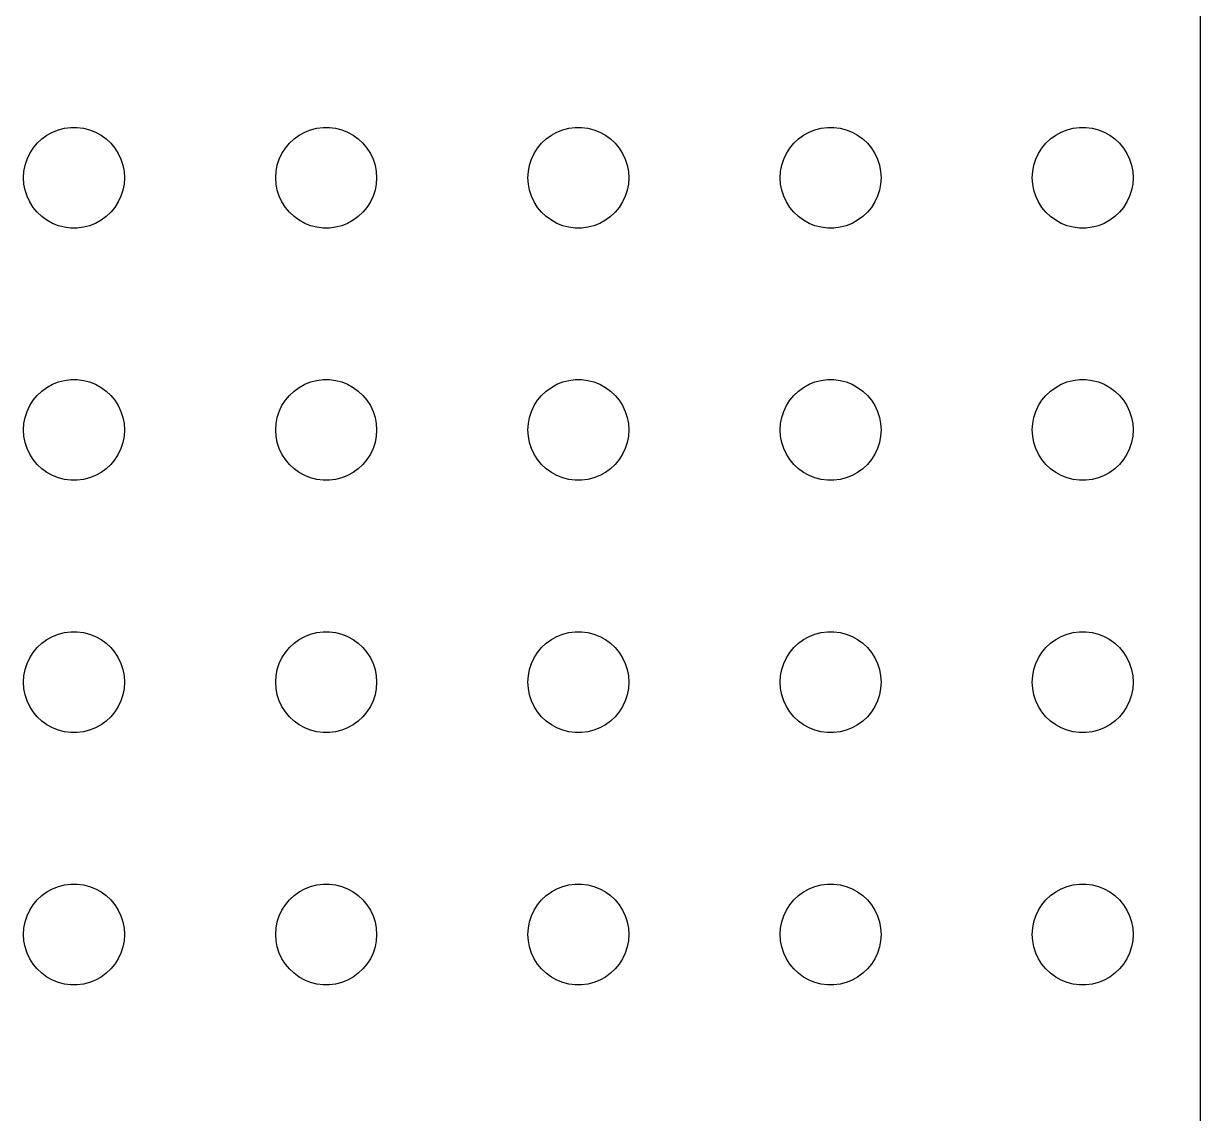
# Model space of a CAD drawing. Header units: metres. Extents: x -142 to 142, y -142 to 142.
# Drawn here: x 72 to 142, y -70.6 to -5.8 of the extents above; entities that cross this region are included whole.
import ezdxf

# ---------------------------------------------------------------- set-up
doc = ezdxf.new("R2010")
doc.units = ezdxf.units.M

msp = doc.modelspace()

# ---------------------------------------------------------------- linework, layer by layer
for p, q in [((142, -137), (142, 137)), ((73.0877, -12.6884), (73.3925, -12.467)), ((73.3925, -12.467), (73.7227, -12.2855)), ((73.7227, -12.2855), (74.073, -12.1468)), ((74.073, -12.1468), (74.4379, -12.0531)), ((74.4379, -12.0531), (74.8116, -12.0059)), ((74.8116, -12.0059), (75.1884, -12.0059)), ((75.1884, -12.0059), (75.5621, -12.0531)), ((75.5621, -12.0531), (75.927, -12.1468)), ((75.927, -12.1468), (76.2773, -12.2855)), ((76.2773, -12.2855), (76.6075, -12.467)), ((76.6075, -12.467), (76.9123, -12.6884)), ((88.0877, -12.6884), (88.3925, -12.467)), ((88.3925, -12.467), (88.7227, -12.2855)), ((88.7227, -12.2855), (89.073, -12.1468)), ((89.073, -12.1468), (89.4379, -12.0531)), ((89.4379, -12.0531), (89.8116, -12.0059)), ((89.8116, -12.0059), (90.1884, -12.0059)), ((90.1884, -12.0059), (90.5621, -12.0531)), ((90.5621, -12.0531), (90.927, -12.1468)), ((90.927, -12.1468), (91.2773, -12.2855)), ((91.2773, -12.2855), (91.6075, -12.467)), ((91.6075, -12.467), (91.9123, -12.6884)), ((103.088, -12.6884), (103.393, -12.467)), ((103.393, -12.467), (103.723, -12.2855)), ((103.723, -12.2855), (104.073, -12.1468)), ((104.073, -12.1468), (104.438, -12.0531)), ((104.438, -12.0531), (104.812, -12.0059)), ((104.812, -12.0059), (105.188, -12.0059)), ((105.188, -12.0059), (105.562, -12.0531)), ((105.562, -12.0531), (105.927, -12.1468)), ((105.927, -12.1468), (106.277, -12.2855)), ((106.277, -12.2855), (106.607, -12.467)), ((106.607, -12.467), (106.912, -12.6884)), ((118.088, -12.6884), (118.393, -12.467)), ((118.393, -12.467), (118.723, -12.2855)), ((118.723, -12.2855), (119.073, -12.1468)), ((119.073, -12.1468), (119.438, -12.0531)), ((119.438, -12.0531), (119.812, -12.0059)), ((119.812, -12.0059), (120.188, -12.0059)), ((120.188, -12.0059), (120.562, -12.0531)), ((120.562, -12.0531), (120.927, -12.1468)), ((120.927, -12.1468), (121.277, -12.2855)), ((121.277, -12.2855), (121.607, -12.467)), ((121.607, -12.467), (121.912, -12.6884)), ((133.088, -12.6884), (133.393, -12.467)), ((133.393, -12.467), (133.723, -12.2855)), ((133.723, -12.2855), (134.073, -12.1468)), ((134.073, -12.1468), (134.438, -12.0531)), ((134.438, -12.0531), (134.812, -12.0059)), ((134.812, -12.0059), (135.188, -12.0059)), ((135.188, -12.0059), (135.562, -12.0531)), ((135.562, -12.0531), (135.927, -12.1468)), ((135.927, -12.1468), (136.277, -12.2855)), ((136.277, -12.2855), (136.607, -12.467)), ((136.607, -12.467), (136.912, -12.6884)), ((72.3711, -13.5547), (72.573, -13.2366)), ((72.573, -13.2366), (72.8131, -12.9464)), ((72.8131, -12.9464), (73.0877, -12.6884)), ((76.9123, -12.6884), (77.1869, -12.9464)), ((77.1869, -12.9464), (77.427, -13.2366)), ((77.427, -13.2366), (77.6289, -13.5547)), ((87.3711, -13.5547), (87.573, -13.2366)), ((87.573, -13.2366), (87.8131, -12.9464)), ((87.8131, -12.9464), (88.0877, -12.6884)), ((91.9123, -12.6884), (92.1869, -12.9464)), ((92.1869, -12.9464), (92.427, -13.2366)), ((92.427, -13.2366), (92.6289, -13.5547)), ((102.371, -13.5547), (102.573, -13.2366)), ((102.573, -13.2366), (102.813, -12.9464)), ((102.813, -12.9464), (103.088, -12.6884)), ((106.912, -12.6884), (107.187, -12.9464)), ((107.187, -12.9464), (107.427, -13.2366)), ((107.427, -13.2366), (107.629, -13.5547)), ((117.371, -13.5547), (117.573, -13.2366)), ((117.573, -13.2366), (117.813, -12.9464)), ((117.813, -12.9464), (118.088, -12.6884)), ((121.912, -12.6884), (122.187, -12.9464)), ((122.187, -12.9464), (122.427, -13.2366)), ((122.427, -13.2366), (122.629, -13.5547)), ((132.371, -13.5547), (132.573, -13.2366)), ((132.573, -13.2366), (132.813, -12.9464)), ((132.813, -12.9464), (133.088, -12.6884)), ((136.912, -12.6884), (137.187, -12.9464)), ((137.187, -12.9464), (137.427, -13.2366)), ((137.427, -13.2366), (137.629, -13.5547)), ((72.0943, -14.2539), (72.2107, -13.8956)), ((72.2107, -13.8956), (72.3711, -13.5547)), ((77.6289, -13.5547), (77.7893, -13.8956)), ((77.7893, -13.8956), (77.9057, -14.2539)), ((87.0943, -14.2539), (87.2107, -13.8956)), ((87.2107, -13.8956), (87.3711, -13.5547)), ((92.6289, -13.5547), (92.7893, -13.8956)), ((92.7893, -13.8956), (92.9057, -14.2539)), ((102.094, -14.2539), (102.211, -13.8956)), ((102.211, -13.8956), (102.371, -13.5547)), ((107.629, -13.5547), (107.789, -13.8956)), ((107.789, -13.8956), (107.906, -14.2539)), ((117.094, -14.2539), (117.211, -13.8956)), ((117.211, -13.8956), (117.371, -13.5547)), ((122.629, -13.5547), (122.789, -13.8956)), ((122.789, -13.8956), (122.906, -14.2539)), ((132.094, -14.2539), (132.211, -13.8956)), ((132.211, -13.8956), (132.371, -13.5547)), ((137.629, -13.5547), (137.789, -13.8956)), ((137.789, -13.8956), (137.906, -14.2539)), ((72, -15), (72.0237, -14.624)), ((72.0237, -14.624), (72.0943, -14.2539)), ((77.9057, -14.2539), (77.9763, -14.624)), ((77.9763, -14.624), (78, -15)), ((87, -15), (87.0237, -14.624)), ((87.0237, -14.624), (87.0943, -14.2539)), ((92.9057, -14.2539), (92.9763, -14.624)), ((92.9763, -14.624), (93, -15)), ((102, -15), (102.024, -14.624)), ((102.024, -14.624), (102.094, -14.2539)), ((107.906, -14.2539), (107.976, -14.624)), ((107.976, -14.624), (108, -15)), ((117, -15), (117.024, -14.624)), ((117.024, -14.624), (117.094, -14.2539)), ((122.906, -14.2539), (122.976, -14.624)), ((122.976, -14.624), (123, -15)), ((132, -15), (132.024, -14.624)), ((132.024, -14.624), (132.094, -14.2539)), ((137.906, -14.2539), (137.976, -14.624)), ((137.976, -14.624), (138, -15)), ((72.0237, -15.376), (72, -15)), ((72.0943, -15.7461), (72.0237, -15.376)), ((77.9763, -15.376), (77.9057, -15.7461)), ((78, -15), (77.9763, -15.376)), ((87.0237, -15.376), (87, -15)), ((87.0943, -15.7461), (87.0237, -15.376)), ((92.9763, -15.376), (92.9057, -15.7461)), ((93, -15), (92.9763, -15.376)), ((102.024, -15.376), (102, -15)), ((102.094, -15.7461), (102.024, -15.376)), ((107.976, -15.376), (107.906, -15.7461)), ((108, -15), (107.976, -15.376)), ((117.024, -15.376), (117, -15)), ((117.094, -15.7461), (117.024, -15.376)), ((122.976, -15.376), (122.906, -15.7461)), ((123, -15), (122.976, -15.376)), ((132.024, -15.376), (132, -15)), ((132.094, -15.7461), (132.024, -15.376)), ((137.976, -15.376), (137.906, -15.7461)), ((138, -15), (137.976, -15.376)), ((72.2107, -16.1044), (72.0943, -15.7461)), ((77.9057, -15.7461), (77.7893, -16.1044)), ((87.2107, -16.1044), (87.0943, -15.7461)), ((92.9057, -15.7461), (92.7893, -16.1044)), ((102.211, -16.1044), (102.094, -15.7461)), ((107.906, -15.7461), (107.789, -16.1044)), ((117.211, -16.1044), (117.094, -15.7461)), ((122.906, -15.7461), (122.789, -16.1044)), ((132.211, -16.1044), (132.094, -15.7461)), ((137.906, -15.7461), (137.789, -16.1044)), ((72.3711, -16.4453), (72.2107, -16.1044)), ((72.573, -16.7634), (72.3711, -16.4453)), ((72.8131, -17.0536), (72.573, -16.7634)), ((77.427, -16.7634), (77.1869, -17.0536)), ((77.6289, -16.4453), (77.427, -16.7634)), ((77.7893, -16.1044), (77.6289, -16.4453)), ((87.3711, -16.4453), (87.2107, -16.1044)), ((87.573, -16.7634), (87.3711, -16.4453)), ((87.8131, -17.0536), (87.573, -16.7634)), ((92.427, -16.7634), (92.1869, -17.0536)), ((92.6289, -16.4453), (92.427, -16.7634)), ((92.7893, -16.1044), (92.6289, -16.4453)), ((102.371, -16.4453), (102.211, -16.1044)), ((102.573, -16.7634), (102.371, -16.4453)), ((102.813, -17.0536), (102.573, -16.7634)), ((107.427, -16.7634), (107.187, -17.0536)), ((107.629, -16.4453), (107.427, -16.7634)), ((107.789, -16.1044), (107.629, -16.4453)), ((117.371, -16.4453), (117.211, -16.1044)), ((117.573, -16.7634), (117.371, -16.4453)), ((117.813, -17.0536), (117.573, -16.7634)), ((122.427, -16.7634), (122.187, -17.0536)), ((122.629, -16.4453), (122.427, -16.7634)), ((122.789, -16.1044), (122.629, -16.4453)), ((132.371, -16.4453), (132.211, -16.1044)), ((132.573, -16.7634), (132.371, -16.4453)), ((132.813, -17.0536), (132.573, -16.7634)), ((137.427, -16.7634), (137.187, -17.0536)), ((137.629, -16.4453), (137.427, -16.7634)), ((137.789, -16.1044), (137.629, -16.4453)), ((73.0877, -17.3115), (72.8131, -17.0536)), ((73.3925, -17.533), (73.0877, -17.3115)), ((76.9123, -17.3115), (76.6075, -17.533)), ((77.1869, -17.0536), (76.9123, -17.3115)), ((88.0877, -17.3115), (87.8131, -17.0536)), ((88.3925, -17.533), (88.0877, -17.3115)), ((91.9123, -17.3115), (91.6075, -17.533)), ((92.1869, -17.0536), (91.9123, -17.3115)), ((103.088, -17.3115), (102.813, -17.0536)), ((103.393, -17.533), (103.088, -17.3115)), ((106.912, -17.3115), (106.607, -17.533)), ((107.187, -17.0536), (106.912, -17.3115)), ((118.088, -17.3115), (117.813, -17.0536)), ((118.393, -17.533), (118.088, -17.3115)), ((121.912, -17.3115), (121.607, -17.533)), ((122.187, -17.0536), (121.912, -17.3115)), ((133.088, -17.3115), (132.813, -17.0536)), ((133.393, -17.533), (133.088, -17.3115)), ((136.912, -17.3115), (136.607, -17.533)), ((137.187, -17.0536), (136.912, -17.3115)), ((73.7227, -17.7145), (73.3925, -17.533)), ((74.073, -17.8532), (73.7227, -17.7145)), ((74.4379, -17.9469), (74.073, -17.8532)), ((74.8116, -17.9941), (74.4379, -17.9469)), ((75.1884, -17.9941), (74.8116, -17.9941)), ((75.5621, -17.9469), (75.1884, -17.9941)), ((75.927, -17.8532), (75.5621, -17.9469)), ((76.2773, -17.7145), (75.927, -17.8532)), ((76.6075, -17.533), (76.2773, -17.7145)), ((88.7227, -17.7145), (88.3925, -17.533)), ((89.073, -17.8532), (88.7227, -17.7145)), ((89.4379, -17.9469), (89.073, -17.8532)), ((89.8116, -17.9941), (89.4379, -17.9469)), ((90.1884, -17.9941), (89.8116, -17.9941)), ((90.5621, -17.9469), (90.1884, -17.9941)), ((90.927, -17.8532), (90.5621, -17.9469)), ((91.2773, -17.7145), (90.927, -17.8532)), ((91.6075, -17.533), (91.2773, -17.7145)), ((103.723, -17.7145), (103.393, -17.533)), ((104.073, -17.8532), (103.723, -17.7145)), ((104.438, -17.9469), (104.073, -17.8532)), ((104.812, -17.9941), (104.438, -17.9469)), ((105.188, -17.9941), (104.812, -17.9941)), ((105.562, -17.9469), (105.188, -17.9941)), ((105.927, -17.8532), (105.562, -17.9469)), ((106.277, -17.7145), (105.927, -17.8532)), ((106.607, -17.533), (106.277, -17.7145)), ((118.723, -17.7145), (118.393, -17.533)), ((119.073, -17.8532), (118.723, -17.7145)), ((119.438, -17.9469), (119.073, -17.8532)), ((119.812, -17.9941), (119.438, -17.9469)), ((120.188, -17.9941), (119.812, -17.9941)), ((120.562, -17.9469), (120.188, -17.9941)), ((120.927, -17.8532), (120.562, -17.9469)), ((121.277, -17.7145), (120.927, -17.8532)), ((121.607, -17.533), (121.277, -17.7145)), ((133.723, -17.7145), (133.393, -17.533)), ((134.073, -17.8532), (133.723, -17.7145)), ((134.438, -17.9469), (134.073, -17.8532)), ((134.812, -17.9941), (134.438, -17.9469)), ((135.188, -17.9941), (134.812, -17.9941)), ((135.562, -17.9469), (135.188, -17.9941)), ((135.927, -17.8532), (135.562, -17.9469)), ((136.277, -17.7145), (135.927, -17.8532)), ((136.607, -17.533), (136.277, -17.7145)), ((73.3925, -27.467), (73.7227, -27.2855)), ((73.7227, -27.2855), (74.073, -27.1468)), ((74.073, -27.1468), (74.4379, -27.0531)), ((74.4379, -27.0531), (74.8116, -27.0059)), ((74.8116, -27.0059), (75.1884, -27.0059)), ((75.1884, -27.0059), (75.5621, -27.0531)), ((75.5621, -27.0531), (75.927, -27.1468)), ((75.927, -27.1468), (76.2773, -27.2855)), ((76.2773, -27.2855), (76.6075, -27.467)), ((88.3925, -27.467), (88.7227, -27.2855)), ((88.7227, -27.2855), (89.073, -27.1468)), ((89.073, -27.1468), (89.4379, -27.0531)), ((89.4379, -27.0531), (89.8116, -27.0059)), ((89.8116, -27.0059), (90.1884, -27.0059)), ((90.1884, -27.0059), (90.5621, -27.0531)), ((90.5621, -27.0531), (90.927, -27.1468)), ((90.927, -27.1468), (91.2773, -27.2855)), ((91.2773, -27.2855), (91.6075, -27.467)), ((103.393, -27.467), (103.723, -27.2855)), ((103.723, -27.2855), (104.073, -27.1468)), ((104.073, -27.1468), (104.438, -27.0531)), ((104.438, -27.0531), (104.812, -27.0059)), ((104.812, -27.0059), (105.188, -27.0059)), ((105.188, -27.0059), (105.562, -27.0531)), ((105.562, -27.0531), (105.927, -27.1468)), ((105.927, -27.1468), (106.277, -27.2855)), ((106.277, -27.2855), (106.607, -27.467)), ((118.393, -27.467), (118.723, -27.2855)), ((118.723, -27.2855), (119.073, -27.1468)), ((119.073, -27.1468), (119.438, -27.0531)), ((119.438, -27.0531), (119.812, -27.0059)), ((119.812, -27.0059), (120.188, -27.0059)), ((120.188, -27.0059), (120.562, -27.0531)), ((120.562, -27.0531), (120.927, -27.1468)), ((120.927, -27.1468), (121.277, -27.2855)), ((121.277, -27.2855), (121.607, -27.467)), ((133.393, -27.467), (133.723, -27.2855)), ((133.723, -27.2855), (134.073, -27.1468)), ((134.073, -27.1468), (134.438, -27.0531)), ((134.438, -27.0531), (134.812, -27.0059)), ((134.812, -27.0059), (135.188, -27.0059)), ((135.188, -27.0059), (135.562, -27.0531)), ((135.562, -27.0531), (135.927, -27.1468)), ((135.927, -27.1468), (136.277, -27.2855)), ((136.277, -27.2855), (136.607, -27.467)), ((72.573, -28.2366), (72.8131, -27.9464)), ((72.8131, -27.9464), (73.0877, -27.6884)), ((73.0877, -27.6884), (73.3925, -27.467)), ((76.6075, -27.467), (76.9123, -27.6884)), ((76.9123, -27.6884), (77.1869, -27.9464)), ((77.1869, -27.9464), (77.427, -28.2366)), ((87.573, -28.2366), (87.8131, -27.9464)), ((87.8131, -27.9464), (88.0877, -27.6884)), ((88.0877, -27.6884), (88.3925, -27.467)), ((91.6075, -27.467), (91.9123, -27.6884)), ((91.9123, -27.6884), (92.1869, -27.9464)), ((92.1869, -27.9464), (92.427, -28.2366)), ((102.573, -28.2366), (102.813, -27.9464)), ((102.813, -27.9464), (103.088, -27.6884)), ((103.088, -27.6884), (103.393, -27.467)), ((106.607, -27.467), (106.912, -27.6884)), ((106.912, -27.6884), (107.187, -27.9464)), ((107.187, -27.9464), (107.427, -28.2366)), ((117.573, -28.2366), (117.813, -27.9464)), ((117.813, -27.9464), (118.088, -27.6884)), ((118.088, -27.6884), (118.393, -27.467)), ((121.607, -27.467), (121.912, -27.6884)), ((121.912, -27.6884), (122.187, -27.9464)), ((122.187, -27.9464), (122.427, -28.2366)), ((132.573, -28.2366), (132.813, -27.9464)), ((132.813, -27.9464), (133.088, -27.6884)), ((133.088, -27.6884), (133.393, -27.467)), ((136.607, -27.467), (136.912, -27.6884)), ((136.912, -27.6884), (137.187, -27.9464)), ((137.187, -27.9464), (137.427, -28.2366)), ((72.2107, -28.8956), (72.3711, -28.5547)), ((72.3711, -28.5547), (72.573, -28.2366)), ((77.427, -28.2366), (77.6289, -28.5547)), ((77.6289, -28.5547), (77.7893, -28.8956)), ((87.2107, -28.8956), (87.3711, -28.5547)), ((87.3711, -28.5547), (87.573, -28.2366)), ((92.427, -28.2366), (92.6289, -28.5547)), ((92.6289, -28.5547), (92.7893, -28.8956)), ((102.211, -28.8956), (102.371, -28.5547)), ((102.371, -28.5547), (102.573, -28.2366)), ((107.427, -28.2366), (107.629, -28.5547)), ((107.629, -28.5547), (107.789, -28.8956)), ((117.211, -28.8956), (117.371, -28.5547)), ((117.371, -28.5547), (117.573, -28.2366)), ((122.427, -28.2366), (122.629, -28.5547)), ((122.629, -28.5547), (122.789, -28.8956)), ((132.211, -28.8956), (132.371, -28.5547)), ((132.371, -28.5547), (132.573, -28.2366)), ((137.427, -28.2366), (137.629, -28.5547)), ((137.629, -28.5547), (137.789, -28.8956)), ((72.0237, -29.624), (72.0943, -29.2539)), ((72.0943, -29.2539), (72.2107, -28.8956)), ((77.7893, -28.8956), (77.9057, -29.2539)), ((77.9057, -29.2539), (77.9763, -29.624)), ((87.0237, -29.624), (87.0943, -29.2539)), ((87.0943, -29.2539), (87.2107, -28.8956)), ((92.7893, -28.8956), (92.9057, -29.2539)), ((92.9057, -29.2539), (92.9763, -29.624)), ((102.024, -29.624), (102.094, -29.2539)), ((102.094, -29.2539), (102.211, -28.8956)), ((107.789, -28.8956), (107.906, -29.2539)), ((107.906, -29.2539), (107.976, -29.624)), ((117.024, -29.624), (117.094, -29.2539)), ((117.094, -29.2539), (117.211, -28.8956)), ((122.789, -28.8956), (122.906, -29.2539)), ((122.906, -29.2539), (122.976, -29.624)), ((132.024, -29.624), (132.094, -29.2539)), ((132.094, -29.2539), (132.211, -28.8956)), ((137.789, -28.8956), (137.906, -29.2539)), ((137.906, -29.2539), (137.976, -29.624)), ((72, -30), (72.0237, -29.624)), ((72.0237, -30.376), (72, -30)), ((77.9763, -29.624), (78, -30)), ((78, -30), (77.9763, -30.376)), ((87, -30), (87.0237, -29.624)), ((87.0237, -30.376), (87, -30)), ((92.9763, -29.624), (93, -30)), ((93, -30), (92.9763, -30.376)), ((102, -30), (102.024, -29.624)), ((102.024, -30.376), (102, -30)), ((107.976, -29.624), (108, -30)), ((108, -30), (107.976, -30.376)), ((117, -30), (117.024, -29.624)), ((117.024, -30.376), (117, -30)), ((122.976, -29.624), (123, -30)), ((123, -30), (122.976, -30.376)), ((132, -30), (132.024, -29.624)), ((132.024, -30.376), (132, -30)), ((137.976, -29.624), (138, -30)), ((138, -30), (137.976, -30.376)), ((72.0943, -30.7461), (72.0237, -30.376)), ((72.2107, -31.1044), (72.0943, -30.7461)), ((77.9057, -30.7461), (77.7893, -31.1044)), ((77.9763, -30.376), (77.9057, -30.7461)), ((87.0943, -30.7461), (87.0237, -30.376)), ((87.2107, -31.1044), (87.0943, -30.7461)), ((92.9057, -30.7461), (92.7893, -31.1044)), ((92.9763, -30.376), (92.9057, -30.7461)), ((102.094, -30.7461), (102.024, -30.376)), ((102.211, -31.1044), (102.094, -30.7461)), ((107.906, -30.7461), (107.789, -31.1044)), ((107.976, -30.376), (107.906, -30.7461)), ((117.094, -30.7461), (117.024, -30.376)), ((117.211, -31.1044), (117.094, -30.7461)), ((122.906, -30.7461), (122.789, -31.1044)), ((122.976, -30.376), (122.906, -30.7461)), ((132.094, -30.7461), (132.024, -30.376)), ((132.211, -31.1044), (132.094, -30.7461)), ((137.906, -30.7461), (137.789, -31.1044)), ((137.976, -30.376), (137.906, -30.7461)), ((72.3711, -31.4453), (72.2107, -31.1044)), ((72.573, -31.7634), (72.3711, -31.4453)), ((77.6289, -31.4453), (77.427, -31.7634)), ((77.7893, -31.1044), (77.6289, -31.4453)), ((87.3711, -31.4453), (87.2107, -31.1044)), ((87.573, -31.7634), (87.3711, -31.4453)), ((92.6289, -31.4453), (92.427, -31.7634)), ((92.7893, -31.1044), (92.6289, -31.4453)), ((102.371, -31.4453), (102.211, -31.1044)), ((102.573, -31.7634), (102.371, -31.4453)), ((107.629, -31.4453), (107.427, -31.7634)), ((107.789, -31.1044), (107.629, -31.4453)), ((117.371, -31.4453), (117.211, -31.1044)), ((117.573, -31.7634), (117.371, -31.4453)), ((122.629, -31.4453), (122.427, -31.7634)), ((122.789, -31.1044), (122.629, -31.4453)), ((132.371, -31.4453), (132.211, -31.1044)), ((132.573, -31.7634), (132.371, -31.4453)), ((137.629, -31.4453), (137.427, -31.7634)), ((137.789, -31.1044), (137.629, -31.4453)), ((72.8131, -32.0536), (72.573, -31.7634)), ((73.0877, -32.3115), (72.8131, -32.0536)), ((77.1869, -32.0536), (76.9123, -32.3115)), ((77.427, -31.7634), (77.1869, -32.0536)), ((87.8131, -32.0536), (87.573, -31.7634)), ((88.0877, -32.3115), (87.8131, -32.0536)), ((92.1869, -32.0536), (91.9123, -32.3115)), ((92.427, -31.7634), (92.1869, -32.0536)), ((102.813, -32.0536), (102.573, -31.7634)), ((103.088, -32.3115), (102.813, -32.0536)), ((107.187, -32.0536), (106.912, -32.3115)), ((107.427, -31.7634), (107.187, -32.0536)), ((117.813, -32.0536), (117.573, -31.7634)), ((118.088, -32.3115), (117.813, -32.0536)), ((122.187, -32.0536), (121.912, -32.3115)), ((122.427, -31.7634), (122.187, -32.0536)), ((132.813, -32.0536), (132.573, -31.7634)), ((133.088, -32.3115), (132.813, -32.0536)), ((137.187, -32.0536), (136.912, -32.3115)), ((137.427, -31.7634), (137.187, -32.0536)), ((73.3925, -32.533), (73.0877, -32.3115)), ((73.7227, -32.7145), (73.3925, -32.533)), ((74.073, -32.8532), (73.7227, -32.7145)), ((74.4379, -32.9469), (74.073, -32.8532)), ((75.927, -32.8532), (75.5621, -32.9469)), ((76.2773, -32.7145), (75.927, -32.8532)), ((76.6075, -32.533), (76.2773, -32.7145)), ((76.9123, -32.3115), (76.6075, -32.533)), ((88.3925, -32.533), (88.0877, -32.3115)), ((88.7227, -32.7145), (88.3925, -32.533)), ((89.073, -32.8532), (88.7227, -32.7145)), ((89.4379, -32.9469), (89.073, -32.8532)), ((90.927, -32.8532), (90.5621, -32.9469)), ((91.2773, -32.7145), (90.927, -32.8532)), ((91.6075, -32.533), (91.2773, -32.7145)), ((91.9123, -32.3115), (91.6075, -32.533)), ((103.393, -32.533), (103.088, -32.3115)), ((103.723, -32.7145), (103.393, -32.533)), ((104.073, -32.8532), (103.723, -32.7145)), ((104.438, -32.9469), (104.073, -32.8532)), ((105.927, -32.8532), (105.562, -32.9469)), ((106.277, -32.7145), (105.927, -32.8532)), ((106.607, -32.533), (106.277, -32.7145)), ((106.912, -32.3115), (106.607, -32.533)), ((118.393, -32.533), (118.088, -32.3115)), ((118.723, -32.7145), (118.393, -32.533)), ((119.073, -32.8532), (118.723, -32.7145)), ((119.438, -32.9469), (119.073, -32.8532)), ((120.927, -32.8532), (120.562, -32.9469)), ((121.277, -32.7145), (120.927, -32.8532)), ((121.607, -32.533), (121.277, -32.7145)), ((121.912, -32.3115), (121.607, -32.533)), ((133.393, -32.533), (133.088, -32.3115)), ((133.723, -32.7145), (133.393, -32.533)), ((134.073, -32.8532), (133.723, -32.7145)), ((134.438, -32.9469), (134.073, -32.8532)), ((135.927, -32.8532), (135.562, -32.9469)), ((136.277, -32.7145), (135.927, -32.8532)), ((136.607, -32.533), (136.277, -32.7145)), ((136.912, -32.3115), (136.607, -32.533)), ((74.8116, -32.9941), (74.4379, -32.9469)), ((75.1884, -32.9941), (74.8116, -32.9941)), ((75.5621, -32.9469), (75.1884, -32.9941)), ((89.8116, -32.9941), (89.4379, -32.9469)), ((90.1884, -32.9941), (89.8116, -32.9941)), ((90.5621, -32.9469), (90.1884, -32.9941)), ((104.812, -32.9941), (104.438, -32.9469)), ((105.188, -32.9941), (104.812, -32.9941)), ((105.562, -32.9469), (105.188, -32.9941)), ((119.812, -32.9941), (119.438, -32.9469)), ((120.188, -32.9941), (119.812, -32.9941)), ((120.562, -32.9469), (120.188, -32.9941)), ((134.812, -32.9941), (134.438, -32.9469)), ((135.188, -32.9941), (134.812, -32.9941)), ((135.562, -32.9469), (135.188, -32.9941)), ((72.8131, -42.9464), (73.0877, -42.6885)), ((73.0877, -42.6885), (73.3925, -42.467)), ((73.3925, -42.467), (73.7227, -42.2855)), ((73.7227, -42.2855), (74.073, -42.1468)), ((74.073, -42.1468), (74.4379, -42.0531)), ((74.4379, -42.0531), (74.8116, -42.0059)), ((74.8116, -42.0059), (75.1884, -42.0059)), ((75.1884, -42.0059), (75.5621, -42.0531)), ((75.5621, -42.0531), (75.927, -42.1468)), ((75.927, -42.1468), (76.2773, -42.2855)), ((76.2773, -42.2855), (76.6075, -42.467)), ((76.6075, -42.467), (76.9123, -42.6885)), ((76.9123, -42.6885), (77.1869, -42.9464)), ((87.8131, -42.9464), (88.0877, -42.6885)), ((88.0877, -42.6885), (88.3925, -42.467)), ((88.3925, -42.467), (88.7227, -42.2855)), ((88.7227, -42.2855), (89.073, -42.1468)), ((89.073, -42.1468), (89.4379, -42.0531)), ((89.4379, -42.0531), (89.8116, -42.0059)), ((89.8116, -42.0059), (90.1884, -42.0059)), ((90.1884, -42.0059), (90.5621, -42.0531)), ((90.5621, -42.0531), (90.927, -42.1468)), ((90.927, -42.1468), (91.2773, -42.2855)), ((91.2773, -42.2855), (91.6075, -42.467)), ((91.6075, -42.467), (91.9123, -42.6885)), ((91.9123, -42.6885), (92.1869, -42.9464)), ((102.813, -42.9464), (103.088, -42.6885)), ((103.088, -42.6885), (103.393, -42.467)), ((103.393, -42.467), (103.723, -42.2855)), ((103.723, -42.2855), (104.073, -42.1468)), ((104.073, -42.1468), (104.438, -42.0531)), ((104.438, -42.0531), (104.812, -42.0059)), ((104.812, -42.0059), (105.188, -42.0059)), ((105.188, -42.0059), (105.562, -42.0531)), ((105.562, -42.0531), (105.927, -42.1468)), ((105.927, -42.1468), (106.277, -42.2855)), ((106.277, -42.2855), (106.607, -42.467)), ((106.607, -42.467), (106.912, -42.6885)), ((106.912, -42.6885), (107.187, -42.9464)), ((117.813, -42.9464), (118.088, -42.6885)), ((118.088, -42.6885), (118.393, -42.467)), ((118.393, -42.467), (118.723, -42.2855)), ((118.723, -42.2855), (119.073, -42.1468)), ((119.073, -42.1468), (119.438, -42.0531)), ((119.438, -42.0531), (119.812, -42.0059)), ((119.812, -42.0059), (120.188, -42.0059)), ((120.188, -42.0059), (120.562, -42.0531)), ((120.562, -42.0531), (120.927, -42.1468)), ((120.927, -42.1468), (121.277, -42.2855)), ((121.277, -42.2855), (121.607, -42.467)), ((121.607, -42.467), (121.912, -42.6885)), ((121.912, -42.6885), (122.187, -42.9464)), ((132.813, -42.9464), (133.088, -42.6885)), ((133.088, -42.6885), (133.393, -42.467)), ((133.393, -42.467), (133.723, -42.2855)), ((133.723, -42.2855), (134.073, -42.1468)), ((134.073, -42.1468), (134.438, -42.0531)), ((134.438, -42.0531), (134.812, -42.0059)), ((134.812, -42.0059), (135.188, -42.0059)), ((135.188, -42.0059), (135.562, -42.0531)), ((135.562, -42.0531), (135.927, -42.1468)), ((135.927, -42.1468), (136.277, -42.2855)), ((136.277, -42.2855), (136.607, -42.467)), ((136.607, -42.467), (136.912, -42.6885)), ((136.912, -42.6885), (137.187, -42.9464)), ((72.3711, -43.5547), (72.573, -43.2366)), ((72.573, -43.2366), (72.8131, -42.9464)), ((77.1869, -42.9464), (77.427, -43.2366)), ((77.427, -43.2366), (77.6289, -43.5547)), ((87.3711, -43.5547), (87.573, -43.2366)), ((87.573, -43.2366), (87.8131, -42.9464)), ((92.1869, -42.9464), (92.427, -43.2366)), ((92.427, -43.2366), (92.6289, -43.5547)), ((102.371, -43.5547), (102.573, -43.2366)), ((102.573, -43.2366), (102.813, -42.9464)), ((107.187, -42.9464), (107.427, -43.2366)), ((107.427, -43.2366), (107.629, -43.5547)), ((117.371, -43.5547), (117.573, -43.2366)), ((117.573, -43.2366), (117.813, -42.9464)), ((122.187, -42.9464), (122.427, -43.2366)), ((122.427, -43.2366), (122.629, -43.5547)), ((132.371, -43.5547), (132.573, -43.2366)), ((132.573, -43.2366), (132.813, -42.9464)), ((137.187, -42.9464), (137.427, -43.2366)), ((137.427, -43.2366), (137.629, -43.5547)), ((72.0943, -44.2539), (72.2107, -43.8956)), ((72.2107, -43.8956), (72.3711, -43.5547)), ((77.6289, -43.5547), (77.7893, -43.8956)), ((77.7893, -43.8956), (77.9057, -44.2539)), ((87.0943, -44.2539), (87.2107, -43.8956)), ((87.2107, -43.8956), (87.3711, -43.5547)), ((92.6289, -43.5547), (92.7893, -43.8956)), ((92.7893, -43.8956), (92.9057, -44.2539)), ((102.094, -44.2539), (102.211, -43.8956)), ((102.211, -43.8956), (102.371, -43.5547)), ((107.629, -43.5547), (107.789, -43.8956)), ((107.789, -43.8956), (107.906, -44.2539)), ((117.094, -44.2539), (117.211, -43.8956)), ((117.211, -43.8956), (117.371, -43.5547)), ((122.629, -43.5547), (122.789, -43.8956)), ((122.789, -43.8956), (122.906, -44.2539)), ((132.094, -44.2539), (132.211, -43.8956)), ((132.211, -43.8956), (132.371, -43.5547)), ((137.629, -43.5547), (137.789, -43.8956)), ((137.789, -43.8956), (137.906, -44.2539)), ((72, -45), (72.0237, -44.624)), ((72.0237, -44.624), (72.0943, -44.2539)), ((77.9057, -44.2539), (77.9763, -44.624)), ((77.9763, -44.624), (78, -45)), ((87, -45), (87.0237, -44.624)), ((87.0237, -44.624), (87.0943, -44.2539)), ((92.9057, -44.2539), (92.9763, -44.624)), ((92.9763, -44.624), (93, -45)), ((102, -45), (102.024, -44.624)), ((102.024, -44.624), (102.094, -44.2539)), ((107.906, -44.2539), (107.976, -44.624)), ((107.976, -44.624), (108, -45)), ((117, -45), (117.024, -44.624)), ((117.024, -44.624), (117.094, -44.2539)), ((122.906, -44.2539), (122.976, -44.624)), ((122.976, -44.624), (123, -45)), ((132, -45), (132.024, -44.624)), ((132.024, -44.624), (132.094, -44.2539)), ((137.906, -44.2539), (137.976, -44.624)), ((137.976, -44.624), (138, -45)), ((72.0237, -45.376), (72, -45)), ((72.0943, -45.7461), (72.0237, -45.376)), ((77.9763, -45.376), (77.9057, -45.7461)), ((78, -45), (77.9763, -45.376)), ((87.0237, -45.376), (87, -45)), ((87.0943, -45.7461), (87.0237, -45.376)), ((92.9763, -45.376), (92.9057, -45.7461)), ((93, -45), (92.9763, -45.376)), ((102.024, -45.376), (102, -45)), ((102.094, -45.7461), (102.024, -45.376)), ((107.976, -45.376), (107.906, -45.7461)), ((108, -45), (107.976, -45.376)), ((117.024, -45.376), (117, -45)), ((117.094, -45.7461), (117.024, -45.376)), ((122.976, -45.376), (122.906, -45.7461)), ((123, -45), (122.976, -45.376)), ((132.024, -45.376), (132, -45)), ((132.094, -45.7461), (132.024, -45.376)), ((137.976, -45.376), (137.906, -45.7461)), ((138, -45), (137.976, -45.376)), ((72.2107, -46.1044), (72.0943, -45.7461)), ((72.3711, -46.4453), (72.2107, -46.1044)), ((77.7893, -46.1044), (77.6289, -46.4453)), ((77.9057, -45.7461), (77.7893, -46.1044)), ((87.2107, -46.1044), (87.0943, -45.7461)), ((87.3711, -46.4453), (87.2107, -46.1044)), ((92.7893, -46.1044), (92.6289, -46.4453)), ((92.9057, -45.7461), (92.7893, -46.1044)), ((102.211, -46.1044), (102.094, -45.7461)), ((102.371, -46.4453), (102.211, -46.1044)), ((107.789, -46.1044), (107.629, -46.4453)), ((107.906, -45.7461), (107.789, -46.1044)), ((117.211, -46.1044), (117.094, -45.7461)), ((117.371, -46.4453), (117.211, -46.1044)), ((122.789, -46.1044), (122.629, -46.4453)), ((122.906, -45.7461), (122.789, -46.1044)), ((132.211, -46.1044), (132.094, -45.7461)), ((132.371, -46.4453), (132.211, -46.1044)), ((137.789, -46.1044), (137.629, -46.4453)), ((137.906, -45.7461), (137.789, -46.1044)), ((72.573, -46.7634), (72.3711, -46.4453)), ((72.8131, -47.0536), (72.573, -46.7634)), ((77.427, -46.7634), (77.1869, -47.0536)), ((77.6289, -46.4453), (77.427, -46.7634)), ((87.573, -46.7634), (87.3711, -46.4453)), ((87.8131, -47.0536), (87.573, -46.7634)), ((92.427, -46.7634), (92.1869, -47.0536)), ((92.6289, -46.4453), (92.427, -46.7634)), ((102.573, -46.7634), (102.371, -46.4453)), ((102.813, -47.0536), (102.573, -46.7634)), ((107.427, -46.7634), (107.187, -47.0536)), ((107.629, -46.4453), (107.427, -46.7634)), ((117.573, -46.7634), (117.371, -46.4453)), ((117.813, -47.0536), (117.573, -46.7634)), ((122.427, -46.7634), (122.187, -47.0536)), ((122.629, -46.4453), (122.427, -46.7634)), ((132.573, -46.7634), (132.371, -46.4453)), ((132.813, -47.0536), (132.573, -46.7634)), ((137.427, -46.7634), (137.187, -47.0536)), ((137.629, -46.4453), (137.427, -46.7634)), ((73.0877, -47.3115), (72.8131, -47.0536)), ((73.3925, -47.533), (73.0877, -47.3115)), ((73.7227, -47.7145), (73.3925, -47.533)), ((76.6075, -47.533), (76.2773, -47.7145)), ((76.9123, -47.3115), (76.6075, -47.533)), ((77.1869, -47.0536), (76.9123, -47.3115)), ((88.0877, -47.3115), (87.8131, -47.0536)), ((88.3925, -47.533), (88.0877, -47.3115)), ((88.7227, -47.7145), (88.3925, -47.533)), ((91.6075, -47.533), (91.2773, -47.7145)), ((91.9123, -47.3115), (91.6075, -47.533)), ((92.1869, -47.0536), (91.9123, -47.3115)), ((103.088, -47.3115), (102.813, -47.0536)), ((103.393, -47.533), (103.088, -47.3115)), ((103.723, -47.7145), (103.393, -47.533)), ((106.607, -47.533), (106.277, -47.7145)), ((106.912, -47.3115), (106.607, -47.533)), ((107.187, -47.0536), (106.912, -47.3115)), ((118.088, -47.3115), (117.813, -47.0536)), ((118.393, -47.533), (118.088, -47.3115)), ((118.723, -47.7145), (118.393, -47.533)), ((121.607, -47.533), (121.277, -47.7145)), ((121.912, -47.3115), (121.607, -47.533)), ((122.187, -47.0536), (121.912, -47.3115)), ((133.088, -47.3115), (132.813, -47.0536)), ((133.393, -47.533), (133.088, -47.3115)), ((133.723, -47.7145), (133.393, -47.533)), ((136.607, -47.533), (136.277, -47.7145)), ((136.912, -47.3115), (136.607, -47.533)), ((137.187, -47.0536), (136.912, -47.3115)), ((74.073, -47.8532), (73.7227, -47.7145)), ((74.4379, -47.9469), (74.073, -47.8532)), ((74.8116, -47.9941), (74.4379, -47.9469)), ((75.1884, -47.9941), (74.8116, -47.9941)), ((75.5621, -47.9469), (75.1884, -47.9941)), ((75.927, -47.8532), (75.5621, -47.9469)), ((76.2773, -47.7145), (75.927, -47.8532)), ((89.073, -47.8532), (88.7227, -47.7145)), ((89.4379, -47.9469), (89.073, -47.8532)), ((89.8116, -47.9941), (89.4379, -47.9469)), ((90.1884, -47.9941), (89.8116, -47.9941)), ((90.5621, -47.9469), (90.1884, -47.9941)), ((90.927, -47.8532), (90.5621, -47.9469)), ((91.2773, -47.7145), (90.927, -47.8532)), ((104.073, -47.8532), (103.723, -47.7145)), ((104.438, -47.9469), (104.073, -47.8532)), ((104.812, -47.9941), (104.438, -47.9469)), ((105.188, -47.9941), (104.812, -47.9941)), ((105.562, -47.9469), (105.188, -47.9941)), ((105.927, -47.8532), (105.562, -47.9469)), ((106.277, -47.7145), (105.927, -47.8532)), ((119.073, -47.8532), (118.723, -47.7145)), ((119.438, -47.9469), (119.073, -47.8532)), ((119.812, -47.9941), (119.438, -47.9469)), ((120.188, -47.9941), (119.812, -47.9941)), ((120.562, -47.9469), (120.188, -47.9941)), ((120.927, -47.8532), (120.562, -47.9469)), ((121.277, -47.7145), (120.927, -47.8532)), ((134.073, -47.8532), (133.723, -47.7145)), ((134.438, -47.9469), (134.073, -47.8532)), ((134.812, -47.9941), (134.438, -47.9469)), ((135.188, -47.9941), (134.812, -47.9941)), ((135.562, -47.9469), (135.188, -47.9941)), ((135.927, -47.8532), (135.562, -47.9469)), ((136.277, -47.7145), (135.927, -47.8532)), ((73.3925, -57.467), (73.7227, -57.2855)), ((73.7227, -57.2855), (74.073, -57.1468)), ((74.073, -57.1468), (74.4379, -57.0531)), ((74.4379, -57.0531), (74.8116, -57.0059)), ((74.8116, -57.0059), (75.1884, -57.0059)), ((75.1884, -57.0059), (75.5621, -57.0531)), ((75.5621, -57.0531), (75.927, -57.1468)), ((75.927, -57.1468), (76.2773, -57.2855)), ((76.2773, -57.2855), (76.6075, -57.467)), ((88.3925, -57.467), (88.7227, -57.2855)), ((88.7227, -57.2855), (89.073, -57.1468)), ((89.073, -57.1468), (89.4379, -57.0531)), ((89.4379, -57.0531), (89.8116, -57.0059)), ((89.8116, -57.0059), (90.1884, -57.0059)), ((90.1884, -57.0059), (90.5621, -57.0531)), ((90.5621, -57.0531), (90.927, -57.1468)), ((90.927, -57.1468), (91.2773, -57.2855)), ((91.2773, -57.2855), (91.6075, -57.467)), ((103.393, -57.467), (103.723, -57.2855)), ((103.723, -57.2855), (104.073, -57.1468)), ((104.073, -57.1468), (104.438, -57.0531)), ((104.438, -57.0531), (104.812, -57.0059)), ((104.812, -57.0059), (105.188, -57.0059)), ((105.188, -57.0059), (105.562, -57.0531)), ((105.562, -57.0531), (105.927, -57.1468)), ((105.927, -57.1468), (106.277, -57.2855)), ((106.277, -57.2855), (106.607, -57.467)), ((118.393, -57.467), (118.723, -57.2855)), ((118.723, -57.2855), (119.073, -57.1468)), ((119.073, -57.1468), (119.438, -57.0531)), ((119.438, -57.0531), (119.812, -57.0059)), ((119.812, -57.0059), (120.188, -57.0059)), ((120.188, -57.0059), (120.562, -57.0531)), ((120.562, -57.0531), (120.927, -57.1468)), ((120.927, -57.1468), (121.277, -57.2855)), ((121.277, -57.2855), (121.607, -57.467)), ((133.393, -57.467), (133.723, -57.2855)), ((133.723, -57.2855), (134.073, -57.1468)), ((134.073, -57.1468), (134.438, -57.0531)), ((134.438, -57.0531), (134.812, -57.0059)), ((134.812, -57.0059), (135.188, -57.0059)), ((135.188, -57.0059), (135.562, -57.0531)), ((135.562, -57.0531), (135.927, -57.1468)), ((135.927, -57.1468), (136.277, -57.2855)), ((136.277, -57.2855), (136.607, -57.467)), ((72.573, -58.2366), (72.8131, -57.9464)), ((72.8131, -57.9464), (73.0877, -57.6885)), ((73.0877, -57.6885), (73.3925, -57.467)), ((76.6075, -57.467), (76.9123, -57.6885)), ((76.9123, -57.6885), (77.1869, -57.9464)), ((77.1869, -57.9464), (77.427, -58.2366)), ((87.573, -58.2366), (87.8131, -57.9464)), ((87.8131, -57.9464), (88.0877, -57.6885)), ((88.0877, -57.6885), (88.3925, -57.467)), ((91.6075, -57.467), (91.9123, -57.6885)), ((91.9123, -57.6885), (92.1869, -57.9464)), ((92.1869, -57.9464), (92.427, -58.2366)), ((102.573, -58.2366), (102.813, -57.9464)), ((102.813, -57.9464), (103.088, -57.6885)), ((103.088, -57.6885), (103.393, -57.467)), ((106.607, -57.467), (106.912, -57.6885)), ((106.912, -57.6885), (107.187, -57.9464)), ((107.187, -57.9464), (107.427, -58.2366)), ((117.573, -58.2366), (117.813, -57.9464)), ((117.813, -57.9464), (118.088, -57.6885)), ((118.088, -57.6885), (118.393, -57.467)), ((121.607, -57.467), (121.912, -57.6885)), ((121.912, -57.6885), (122.187, -57.9464)), ((122.187, -57.9464), (122.427, -58.2366)), ((132.573, -58.2366), (132.813, -57.9464)), ((132.813, -57.9464), (133.088, -57.6885)), ((133.088, -57.6885), (133.393, -57.467)), ((136.607, -57.467), (136.912, -57.6885)), ((136.912, -57.6885), (137.187, -57.9464)), ((137.187, -57.9464), (137.427, -58.2366)), ((72.2107, -58.8956), (72.3711, -58.5547)), ((72.3711, -58.5547), (72.573, -58.2366)), ((77.427, -58.2366), (77.6289, -58.5547)), ((77.6289, -58.5547), (77.7893, -58.8956)), ((87.2107, -58.8956), (87.3711, -58.5547)), ((87.3711, -58.5547), (87.573, -58.2366)), ((92.427, -58.2366), (92.6289, -58.5547)), ((92.6289, -58.5547), (92.7893, -58.8956)), ((102.211, -58.8956), (102.371, -58.5547)), ((102.371, -58.5547), (102.573, -58.2366)), ((107.427, -58.2366), (107.629, -58.5547)), ((107.629, -58.5547), (107.789, -58.8956)), ((117.211, -58.8956), (117.371, -58.5547)), ((117.371, -58.5547), (117.573, -58.2366)), ((122.427, -58.2366), (122.629, -58.5547)), ((122.629, -58.5547), (122.789, -58.8956)), ((132.211, -58.8956), (132.371, -58.5547)), ((132.371, -58.5547), (132.573, -58.2366)), ((137.427, -58.2366), (137.629, -58.5547)), ((137.629, -58.5547), (137.789, -58.8956)), ((72.0237, -59.624), (72.0943, -59.2539)), ((72.0943, -59.2539), (72.2107, -58.8956)), ((77.7893, -58.8956), (77.9057, -59.2539)), ((77.9057, -59.2539), (77.9763, -59.624)), ((87.0237, -59.624), (87.0943, -59.2539)), ((87.0943, -59.2539), (87.2107, -58.8956)), ((92.7893, -58.8956), (92.9057, -59.2539)), ((92.9057, -59.2539), (92.9763, -59.624)), ((102.024, -59.624), (102.094, -59.2539)), ((102.094, -59.2539), (102.211, -58.8956)), ((107.789, -58.8956), (107.906, -59.2539)), ((107.906, -59.2539), (107.976, -59.624)), ((117.024, -59.624), (117.094, -59.2539)), ((117.094, -59.2539), (117.211, -58.8956)), ((122.789, -58.8956), (122.906, -59.2539)), ((122.906, -59.2539), (122.976, -59.624)), ((132.024, -59.624), (132.094, -59.2539)), ((132.094, -59.2539), (132.211, -58.8956)), ((137.789, -58.8956), (137.906, -59.2539)), ((137.906, -59.2539), (137.976, -59.624)), ((72, -60), (72.0237, -59.624)), ((72.0237, -60.376), (72, -60)), ((77.9763, -59.624), (78, -60)), ((78, -60), (77.9763, -60.376)), ((87, -60), (87.0237, -59.624)), ((87.0237, -60.376), (87, -60)), ((92.9763, -59.624), (93, -60)), ((93, -60), (92.9763, -60.376)), ((102, -60), (102.024, -59.624)), ((102.024, -60.376), (102, -60)), ((107.976, -59.624), (108, -60)), ((108, -60), (107.976, -60.376)), ((117, -60), (117.024, -59.624)), ((117.024, -60.376), (117, -60)), ((122.976, -59.624), (123, -60)), ((123, -60), (122.976, -60.376)), ((132, -60), (132.024, -59.624)), ((132.024, -60.376), (132, -60)), ((137.976, -59.624), (138, -60)), ((138, -60), (137.976, -60.376)), ((72.0943, -60.7461), (72.0237, -60.376)), ((72.2107, -61.1044), (72.0943, -60.7461)), ((77.9057, -60.7461), (77.7893, -61.1044)), ((77.9763, -60.376), (77.9057, -60.7461)), ((87.0943, -60.7461), (87.0237, -60.376)), ((87.2107, -61.1044), (87.0943, -60.7461)), ((92.9057, -60.7461), (92.7893, -61.1044)), ((92.9763, -60.376), (92.9057, -60.7461)), ((102.094, -60.7461), (102.024, -60.376)), ((102.211, -61.1044), (102.094, -60.7461)), ((107.906, -60.7461), (107.789, -61.1044)), ((107.976, -60.376), (107.906, -60.7461)), ((117.094, -60.7461), (117.024, -60.376)), ((117.211, -61.1044), (117.094, -60.7461)), ((122.906, -60.7461), (122.789, -61.1044)), ((122.976, -60.376), (122.906, -60.7461)), ((132.094, -60.7461), (132.024, -60.376)), ((132.211, -61.1044), (132.094, -60.7461)), ((137.906, -60.7461), (137.789, -61.1044)), ((137.976, -60.376), (137.906, -60.7461)), ((72.3711, -61.4453), (72.2107, -61.1044)), ((72.573, -61.7634), (72.3711, -61.4453)), ((77.6289, -61.4453), (77.427, -61.7634)), ((77.7893, -61.1044), (77.6289, -61.4453)), ((87.3711, -61.4453), (87.2107, -61.1044)), ((87.573, -61.7634), (87.3711, -61.4453)), ((92.6289, -61.4453), (92.427, -61.7634)), ((92.7893, -61.1044), (92.6289, -61.4453)), ((102.371, -61.4453), (102.211, -61.1044)), ((102.573, -61.7634), (102.371, -61.4453)), ((107.629, -61.4453), (107.427, -61.7634)), ((107.789, -61.1044), (107.629, -61.4453)), ((117.371, -61.4453), (117.211, -61.1044)), ((117.573, -61.7634), (117.371, -61.4453)), ((122.629, -61.4453), (122.427, -61.7634)), ((122.789, -61.1044), (122.629, -61.4453)), ((132.371, -61.4453), (132.211, -61.1044)), ((132.573, -61.7634), (132.371, -61.4453)), ((137.629, -61.4453), (137.427, -61.7634)), ((137.789, -61.1044), (137.629, -61.4453)), ((72.8131, -62.0536), (72.573, -61.7634)), ((73.0877, -62.3115), (72.8131, -62.0536)), ((77.1869, -62.0536), (76.9123, -62.3115)), ((77.427, -61.7634), (77.1869, -62.0536)), ((87.8131, -62.0536), (87.573, -61.7634)), ((88.0877, -62.3115), (87.8131, -62.0536)), ((92.1869, -62.0536), (91.9123, -62.3115)), ((92.427, -61.7634), (92.1869, -62.0536)), ((102.813, -62.0536), (102.573, -61.7634)), ((103.088, -62.3115), (102.813, -62.0536)), ((107.187, -62.0536), (106.912, -62.3115)), ((107.427, -61.7634), (107.187, -62.0536)), ((117.813, -62.0536), (117.573, -61.7634)), ((118.088, -62.3115), (117.813, -62.0536)), ((122.187, -62.0536), (121.912, -62.3115)), ((122.427, -61.7634), (122.187, -62.0536)), ((132.813, -62.0536), (132.573, -61.7634)), ((133.088, -62.3115), (132.813, -62.0536)), ((137.187, -62.0536), (136.912, -62.3115)), ((137.427, -61.7634), (137.187, -62.0536)), ((73.3925, -62.533), (73.0877, -62.3115)), ((73.7227, -62.7145), (73.3925, -62.533)), ((74.073, -62.8532), (73.7227, -62.7145)), ((74.4379, -62.9469), (74.073, -62.8532)), ((74.8116, -62.9941), (74.4379, -62.9469)), ((75.1884, -62.9941), (74.8116, -62.9941)), ((75.5621, -62.9469), (75.1884, -62.9941)), ((75.927, -62.8532), (75.5621, -62.9469)), ((76.2773, -62.7145), (75.927, -62.8532)), ((76.6075, -62.533), (76.2773, -62.7145)), ((76.9123, -62.3115), (76.6075, -62.533)), ((88.3925, -62.533), (88.0877, -62.3115)), ((88.7227, -62.7145), (88.3925, -62.533)), ((89.073, -62.8532), (88.7227, -62.7145)), ((89.4379, -62.9469), (89.073, -62.8532)), ((89.8116, -62.9941), (89.4379, -62.9469)), ((90.1884, -62.9941), (89.8116, -62.9941)), ((90.5621, -62.9469), (90.1884, -62.9941)), ((90.927, -62.8532), (90.5621, -62.9469)), ((91.2773, -62.7145), (90.927, -62.8532)), ((91.6075, -62.533), (91.2773, -62.7145)), ((91.9123, -62.3115), (91.6075, -62.533)), ((103.393, -62.533), (103.088, -62.3115)), ((103.723, -62.7145), (103.393, -62.533)), ((104.073, -62.8532), (103.723, -62.7145)), ((104.438, -62.9469), (104.073, -62.8532)), ((104.812, -62.9941), (104.438, -62.9469)), ((105.188, -62.9941), (104.812, -62.9941)), ((105.562, -62.9469), (105.188, -62.9941)), ((105.927, -62.8532), (105.562, -62.9469)), ((106.277, -62.7145), (105.927, -62.8532)), ((106.607, -62.533), (106.277, -62.7145)), ((106.912, -62.3115), (106.607, -62.533)), ((118.393, -62.533), (118.088, -62.3115)), ((118.723, -62.7145), (118.393, -62.533)), ((119.073, -62.8532), (118.723, -62.7145)), ((119.438, -62.9469), (119.073, -62.8532)), ((119.812, -62.9941), (119.438, -62.9469)), ((120.188, -62.9941), (119.812, -62.9941)), ((120.562, -62.9469), (120.188, -62.9941)), ((120.927, -62.8532), (120.562, -62.9469)), ((121.277, -62.7145), (120.927, -62.8532)), ((121.607, -62.533), (121.277, -62.7145)), ((121.912, -62.3115), (121.607, -62.533)), ((133.393, -62.533), (133.088, -62.3115)), ((133.723, -62.7145), (133.393, -62.533)), ((134.073, -62.8532), (133.723, -62.7145)), ((134.438, -62.9469), (134.073, -62.8532)), ((134.812, -62.9941), (134.438, -62.9469)), ((135.188, -62.9941), (134.812, -62.9941)), ((135.562, -62.9469), (135.188, -62.9941)), ((135.927, -62.8532), (135.562, -62.9469)), ((136.277, -62.7145), (135.927, -62.8532)), ((136.607, -62.533), (136.277, -62.7145)), ((136.912, -62.3115), (136.607, -62.533))]:
    msp.add_line(p, q)

doc.saveas('drawing.dxf')
